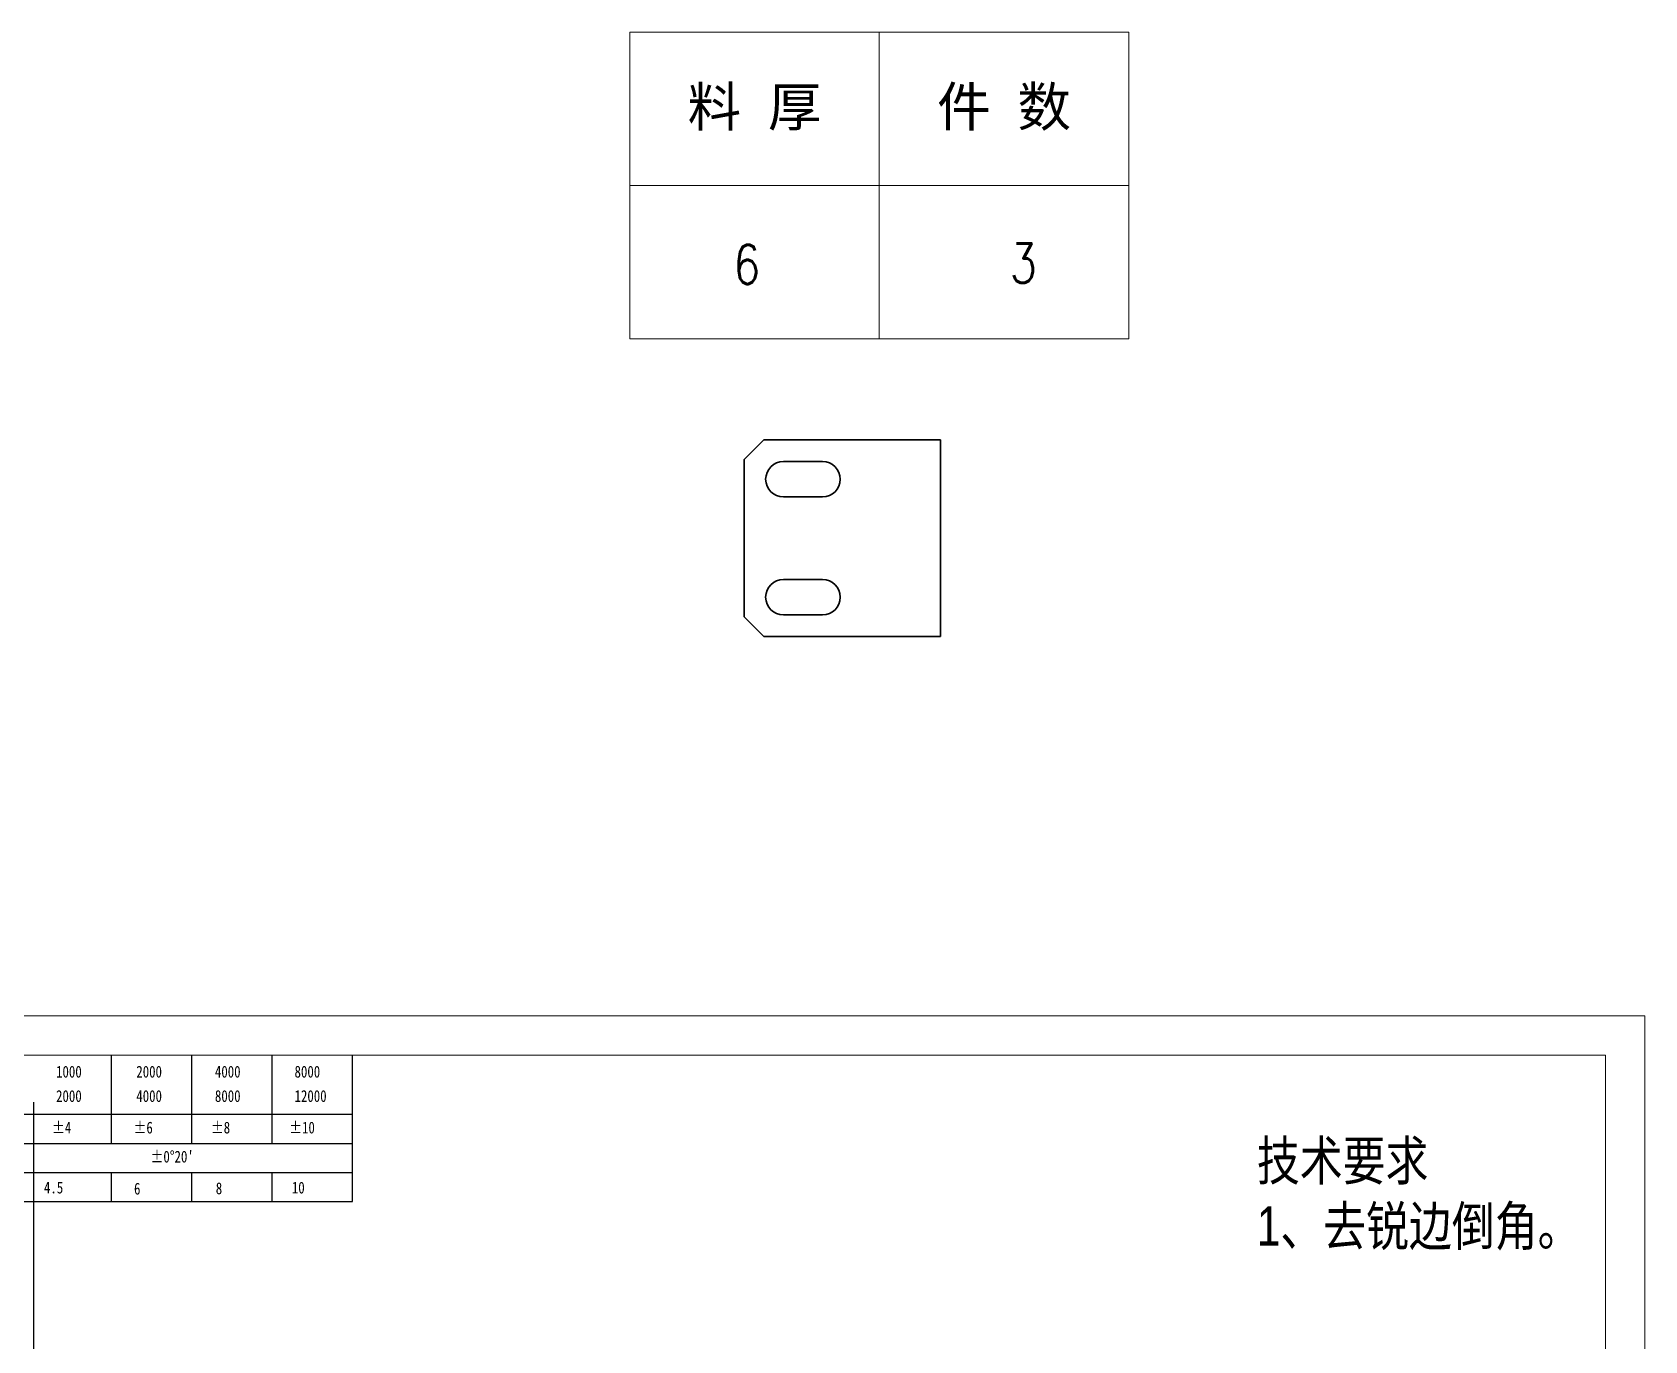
# Model space of a CAD drawing. Header units: millimetres. Extents: x 1333 to 142399, y -42879 to -5704.
# Drawn here: x 74001.6 to 74411.9, y -8316.6 to -7983.6 of the extents above; entities that cross this region are included whole.
import ezdxf
from ezdxf.enums import TextEntityAlignment as Align

# ---------------------------------------------------------------- set-up
doc = ezdxf.new("R2010")
doc.units = ezdxf.units.MM
doc.header["$LTSCALE"] = 0.5
doc.layers.add('DIM', color=3, linetype='Continuous')
doc.layers.add('图\\M+19E79\\M+195B6\\M+18E9A', color=7, linetype='Continuous')
doc.layers.add('图框', color=7, linetype='Continuous', lineweight=18)
doc.layers.add('标注线', color=3, linetype='Continuous', lineweight=18)
doc.layers.add('打印-禁用', color=7, linetype='Continuous', lineweight=15, plot=False)
doc.styles.add('DIM', font='romans.shx', dxfattribs={"width": 0.8, "bigfont": 'bigfont.shx'})
doc.styles.get("Standard").update_dxf_attribs({"font": 'simplex.shx'})
doc.styles.add('仿宋体', font='FSGB2312.ttf', dxfattribs={"width": 0.8, "height": 3.5})
doc.styles.add('国标', font='simfang.ttf', dxfattribs={"width": 0.8})

# ---------------------------------------------------------------- blocks, each defined once
blk = doc.blocks.new('GZDEH零件A3图框V01版')
at = {"layer": '图\\M+19E79\\M+195B6\\M+18E9A', "color": 9}
for p, q in [((3082.42, -1561.98), (3082.42, -1554.46)), ((3092.64, -1561.98), (3092.64, -1554.46)), ((3102.86, -1561.98), (3102.86, -1554.46)), ((3113.09, -1573.08), (3113.09, -1554.46)), ((2996.09, -1561.98), (3113.09, -1561.98)), ((3082.42, -1565.68), (3082.42, -1561.98)), ((3092.64, -1565.68), (3092.64, -1561.98)), ((3102.86, -1565.68), (3102.86, -1561.98)), ((2996.09, -1565.68), (3113.09, -1565.68)), ((2996.09, -1569.38), (3113.09, -1569.38)), ((3092.64, -1573.08), (3092.64, -1569.38)), ((3102.86, -1573.08), (3102.86, -1569.38)), ((3082.42, -1573.08), (3082.42, -1569.48)), ((2990.09, -1573.08), (3113.09, -1573.08))]:
    blk.add_line(p, q, dxfattribs=at)
at = {"layer": '图框', "linetype": 'Continuous'}
for p, q in [((3272.49, -1554.46), (2882.49, -1554.46)), ((3272.49, -1832.96), (3272.49, -1554.46))]:
    blk.add_line(p, q, dxfattribs=at)
at = {"layer": '打印-禁用', "linetype": 'Continuous'}
for p, q in [((3277.49, -1549.46), (2857.49, -1549.46)), ((3277.49, -1846.46), (3277.49, -1549.46))]:
    blk.add_line(p, q, dxfattribs=at)
at = {"layer": '图\\M+19E79\\M+195B6\\M+18E9A', "color": 9, "style": '国标', "width": 0.8}
for s, p in [('1000', (3075.36, -1557.31)), ('2000', (3085.57, -1557.31)), ('4000', (3095.57, -1557.31)), ('8000', (3105.7, -1557.31)), ('2000', (3075.36, -1560.41)), ('4000', (3085.57, -1560.41)), ('8000', (3095.57, -1560.41)), ('12000', (3105.7, -1560.41)), ('±4', (3074.85, -1564.42)), ('±6', (3085.22, -1564.42)), ('±8', (3095.06, -1564.42)), ('±10', (3105.02, -1564.42)), ("±0%%D20'", (3087.38, -1568.12)), ('4.5', (3073.82, -1572.05)), ('6', (3085.28, -1572.19)), ('8', (3095.68, -1572.15)), ('10', (3105.36, -1572.06))]:
    blk.add_text(s, height=1.5, dxfattribs=at).set_placement(p)
blk = doc.blocks.new('DEH A3')
at = {"layer": '图框'}
blk.add_blockref('GZDEH零件A3图框V01版', (-2857.49, 1846.46), dxfattribs=at)
blk = doc.blocks.new('*T234')
at = {"color": 0, "linetype": 'ByBlock', "lineweight": -2, "transparency": 16777216}
for p, q in [((0, 0), (127, 0)), ((0, 0), (0, -78)), ((63.5, 0), (63.5, -78)), ((127, 0), (127, -78)), ((0, -39), (127, -39)), ((0, -78), (127, -78))]:
    blk.add_line(p, q, dxfattribs=at)
at = {"color": 0, "transparency": 16777216, "char_height": 10, "width": 60.5, "attachment_point": 5}
for s, insert in [('{\\fSimSun|b0|i0|c134|p2;料 厚}', (31.75, -19.5)), ('{\\fSimSun|b0|i0|c134|p2;件 数}', (95.25, -19.5))]:
    blk.add_mtext(s, dxfattribs=dict(at, insert=insert))
blk = doc.blocks.new('拆图参数')
blk.add_blockref('*T234', (-63.5, 78))
at = {"style": 'DIM', "width": 0.8}
blk.add_attdef('6', text='', height=10, dxfattribs=at).set_placement((-37.13, 18.91), align=Align.MIDDLE_LEFT)
blk.add_attdef('1', text='', height=10, dxfattribs=at).set_placement((36.65, 19.27), align=Align.MIDDLE_CENTER)

msp = doc.modelspace()

# ---------------------------------------------------------------- linework, layer by layer
at = {"color": 7, "lineweight": 35}
for p, q in [((74187.698, -8087.366), (74182.698, -8092.366)), ((74187.698, -8087.366), (74220.698, -8087.366)), ((74220.698, -8087.366), (74232.698, -8087.366)), ((74232.698, -8087.366), (74232.698, -8137.366)), ((74182.698, -8132.366), (74182.698, -8092.366)), ((74202.698, -8092.866), (74192.698, -8092.866)), ((74202.698, -8101.866), (74192.698, -8101.866)), ((74202.698, -8122.866), (74192.698, -8122.866)), ((74187.698, -8137.366), (74182.698, -8132.366)), ((74202.698, -8131.866), (74192.698, -8131.866)), ((74187.698, -8137.366), (74220.698, -8137.366)), ((74226.698, -8137.366), (74220.698, -8137.366)), ((74232.698, -8137.366), (74226.698, -8137.366))]:
    msp.add_line(p, q, dxfattribs=at)
for centre, start, end in [((74192.698, -8097.366), 90, 270), ((74202.698, -8097.366), 270, 90), ((74192.698, -8127.366), 90, 270), ((74202.698, -8127.366), 270, 90)]:
    msp.add_arc(centre, 4.5, start, end, dxfattribs=at)
at = {"layer": 'DIM'}
msp.add_line((74001.894, -8255.918), (74001.894, -8805.918), dxfattribs=at)

# ---------------------------------------------------------------- block references
at = {"layer": '图框', "xscale": 2, "yscale": 2, "zscale": 2}
msp.add_blockref('DEH A3', (73571.894, -8827.918), dxfattribs=at)
at = {"layer": '标注线'}
msp.add_blockref('拆图参数', (74217.119, -8061.604), dxfattribs=at).add_auto_attribs({'1': '3', '6': '6'})

# ---------------------------------------------------------------- texts
at = {"layer": '标注线', "insert": (74313.202, -8265.747), "char_height": 10, "width": 133.05336, "attachment_point": 1, "style": '仿宋体'}
msp.add_mtext('{\\fSimSun|b0|i0|c134|p2;技术要求} \\P1{\\fSimSun|b0|i0|c134|p2;、去锐边倒角。}', dxfattribs=at)

doc.saveas('drawing.dxf')
